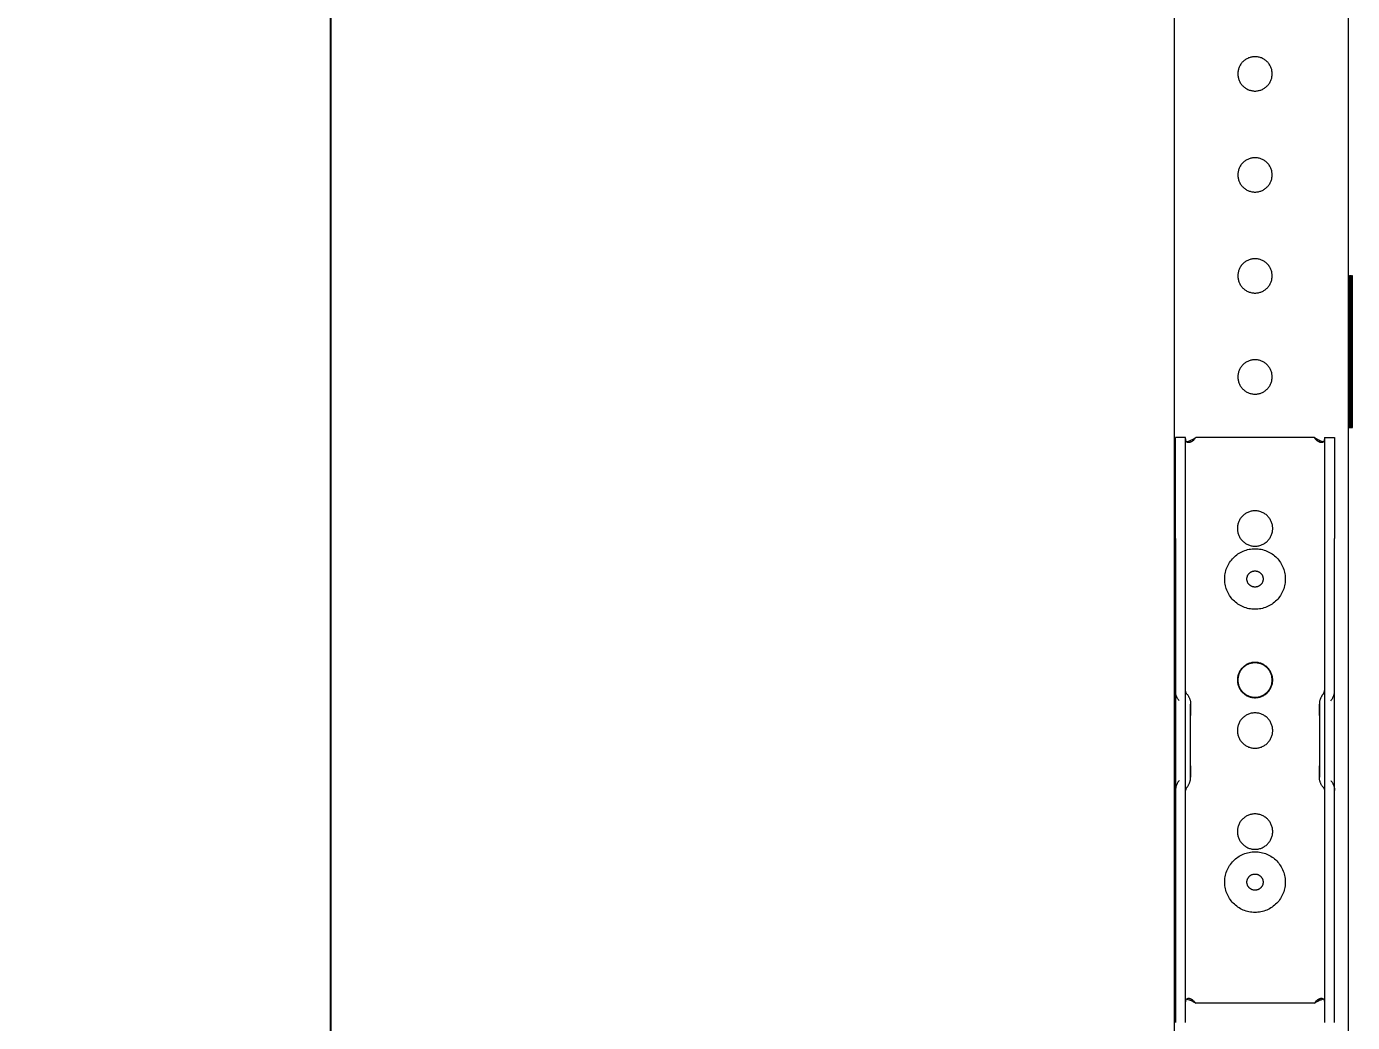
# Model space of a CAD drawing. Header units: millimetres. Extents: x -999 to 4635, y -962 to 3668.
# Drawn here: x 659.3 to 921.8, y 2017.2 to 2214.4 of the extents above; entities that cross this region are included whole.
import ezdxf

# ---------------------------------------------------------------- set-up
doc = ezdxf.new("R2010")
doc.units = ezdxf.units.MM
doc.layers.add('GORUNEN', color=7, linetype='Continuous', lineweight=9)
doc.layers.add('OLCU', color=4, linetype='Continuous', lineweight=9)
doc.styles.add('PI3D', font='arial.ttf')
doc.dimstyles.new('PF_MM', dxfattribs={"dimtxt": 40, "dimasz": 32, "dimexe": 24, "dimexo": 20, "dimgap": 14, "dimtad": 1, "dimdec": 1, "dimtxsty": 'PI3D', "dimcen": 2.5, "dimclrd": 4, "dimclre": 4, "dimclrt": 3, "dimazin": 3, "dimtfac": 1, "dimtmove": 0, "dimatfit": 3})

msp = doc.modelspace()

# ---------------------------------------------------------------- linework, layer by layer
at = {"layer": 'GORUNEN'}
for points in [[(886.5, 2515), (886.5, 35)], [(921, 330), (921, 2515)], [(921, 2165), (921, 2475)], [(902.5, 2208.4), (902.33, 2208.4), (902.17, 2208.38), (902, 2208.36), (901.84, 2208.33), (901.68, 2208.3), (901.51, 2208.25), (901.36, 2208.2), (901.2, 2208.14), (901.05, 2208.07), (900.9, 2208), (900.75, 2207.92), (900.61, 2207.83), (900.48, 2207.73), (900.34, 2207.63), (900.22, 2207.52), (900.1, 2207.4), (899.98, 2207.28), (899.87, 2207.16), (899.77, 2207.03), (899.67, 2206.89), (899.58, 2206.75), (899.5, 2206.6), (899.43, 2206.45), (899.36, 2206.3), (899.3, 2206.15), (899.25, 2205.99), (899.2, 2205.83), (899.17, 2205.66), (899.14, 2205.5), (899.12, 2205.33), (899.11, 2205.17), (899.1, 2205)], [(905.9, 2205), (905.9, 2205.17), (905.88, 2205.33), (905.86, 2205.5), (905.84, 2205.66), (905.8, 2205.83), (905.75, 2205.99), (905.7, 2206.15), (905.64, 2206.3), (905.57, 2206.45), (905.5, 2206.6), (905.42, 2206.75), (905.33, 2206.89), (905.23, 2207.03), (905.13, 2207.16), (905.02, 2207.28), (904.91, 2207.4), (904.78, 2207.52), (904.66, 2207.63), (904.53, 2207.73), (904.39, 2207.83), (904.25, 2207.92), (904.1, 2208), (903.95, 2208.07), (903.8, 2208.14), (903.65, 2208.2), (903.49, 2208.25), (903.33, 2208.3), (903.16, 2208.33), (903, 2208.36), (902.83, 2208.38), (902.67, 2208.4), (902.5, 2208.4)], [(899.1, 2205), (899.11, 2204.83), (899.12, 2204.67), (899.14, 2204.5), (899.17, 2204.34), (899.2, 2204.17), (899.25, 2204.01), (899.3, 2203.85), (899.36, 2203.7), (899.43, 2203.55), (899.5, 2203.4), (899.58, 2203.25), (899.67, 2203.11), (899.77, 2202.97), (899.87, 2202.84), (899.98, 2202.72), (900.1, 2202.6), (900.22, 2202.48), (900.34, 2202.37), (900.48, 2202.27), (900.61, 2202.17), (900.75, 2202.08), (900.9, 2202), (901.05, 2201.93), (901.2, 2201.86), (901.36, 2201.8), (901.51, 2201.75), (901.68, 2201.7), (901.84, 2201.67), (902, 2201.64), (902.17, 2201.62), (902.33, 2201.6), (902.5, 2201.6)], [(902.5, 2201.6), (902.67, 2201.6), (902.83, 2201.62), (903, 2201.64), (903.16, 2201.67), (903.33, 2201.7), (903.49, 2201.75), (903.65, 2201.8), (903.8, 2201.86), (903.95, 2201.93), (904.1, 2202), (904.25, 2202.08), (904.39, 2202.17), (904.53, 2202.27), (904.66, 2202.37), (904.78, 2202.48), (904.91, 2202.6), (905.02, 2202.72), (905.13, 2202.84), (905.23, 2202.97), (905.33, 2203.11), (905.42, 2203.25), (905.5, 2203.4), (905.57, 2203.55), (905.64, 2203.7), (905.7, 2203.85), (905.75, 2204.01), (905.8, 2204.17), (905.84, 2204.34), (905.86, 2204.5), (905.88, 2204.67), (905.9, 2204.83), (905.9, 2205)], [(902.5, 2188.4), (902.33, 2188.4), (902.17, 2188.38), (902, 2188.36), (901.84, 2188.33), (901.68, 2188.3), (901.51, 2188.25), (901.36, 2188.2), (901.2, 2188.14), (901.05, 2188.07), (900.9, 2188), (900.75, 2187.92), (900.61, 2187.83), (900.48, 2187.73), (900.34, 2187.63), (900.22, 2187.52), (900.1, 2187.4), (899.98, 2187.28), (899.87, 2187.16), (899.77, 2187.03), (899.67, 2186.89), (899.58, 2186.75), (899.5, 2186.6), (899.43, 2186.45), (899.36, 2186.3), (899.3, 2186.15), (899.25, 2185.99), (899.2, 2185.83), (899.17, 2185.66), (899.14, 2185.5), (899.12, 2185.33), (899.11, 2185.17), (899.1, 2185)], [(905.9, 2185), (905.9, 2185.17), (905.88, 2185.33), (905.86, 2185.5), (905.84, 2185.66), (905.8, 2185.83), (905.75, 2185.99), (905.7, 2186.15), (905.64, 2186.3), (905.57, 2186.45), (905.5, 2186.6), (905.42, 2186.75), (905.33, 2186.89), (905.23, 2187.03), (905.13, 2187.16), (905.02, 2187.28), (904.91, 2187.4), (904.78, 2187.52), (904.66, 2187.63), (904.53, 2187.73), (904.39, 2187.83), (904.25, 2187.92), (904.1, 2188), (903.95, 2188.07), (903.8, 2188.14), (903.65, 2188.2), (903.49, 2188.25), (903.33, 2188.3), (903.16, 2188.33), (903, 2188.36), (902.83, 2188.38), (902.67, 2188.4), (902.5, 2188.4)], [(899.1, 2185), (899.11, 2184.83), (899.12, 2184.67), (899.14, 2184.5), (899.17, 2184.34), (899.2, 2184.17), (899.25, 2184.01), (899.3, 2183.85), (899.36, 2183.7), (899.43, 2183.55), (899.5, 2183.4), (899.58, 2183.25), (899.67, 2183.11), (899.77, 2182.97), (899.87, 2182.84), (899.98, 2182.72), (900.1, 2182.6), (900.22, 2182.48), (900.34, 2182.37), (900.48, 2182.27), (900.61, 2182.17), (900.75, 2182.08), (900.9, 2182), (901.05, 2181.93), (901.2, 2181.86), (901.36, 2181.8), (901.51, 2181.75), (901.68, 2181.7), (901.84, 2181.67), (902, 2181.64), (902.17, 2181.62), (902.33, 2181.6), (902.5, 2181.6)], [(902.5, 2181.6), (902.67, 2181.6), (902.83, 2181.62), (903, 2181.64), (903.16, 2181.67), (903.33, 2181.7), (903.49, 2181.75), (903.65, 2181.8), (903.8, 2181.86), (903.95, 2181.93), (904.1, 2182), (904.25, 2182.08), (904.39, 2182.17), (904.53, 2182.27), (904.66, 2182.37), (904.78, 2182.48), (904.91, 2182.6), (905.02, 2182.72), (905.13, 2182.84), (905.23, 2182.97), (905.33, 2183.11), (905.42, 2183.25), (905.5, 2183.4), (905.57, 2183.55), (905.64, 2183.7), (905.7, 2183.85), (905.75, 2184.01), (905.8, 2184.17), (905.84, 2184.34), (905.86, 2184.5), (905.88, 2184.67), (905.9, 2184.83), (905.9, 2185)], [(902.5, 2168.4), (902.33, 2168.4), (902.17, 2168.38), (902, 2168.36), (901.84, 2168.33), (901.68, 2168.3), (901.51, 2168.25), (901.36, 2168.2), (901.2, 2168.14), (901.05, 2168.07), (900.9, 2168), (900.75, 2167.92), (900.61, 2167.83), (900.48, 2167.73), (900.34, 2167.63), (900.22, 2167.52), (900.1, 2167.4), (899.98, 2167.28), (899.87, 2167.16), (899.77, 2167.03), (899.67, 2166.89), (899.58, 2166.75), (899.5, 2166.6), (899.43, 2166.45), (899.36, 2166.3), (899.3, 2166.15), (899.25, 2165.99), (899.2, 2165.83), (899.17, 2165.66), (899.14, 2165.5), (899.12, 2165.33), (899.11, 2165.17), (899.1, 2165)], [(905.9, 2165), (905.9, 2165.17), (905.88, 2165.33), (905.86, 2165.5), (905.84, 2165.66), (905.8, 2165.83), (905.75, 2165.99), (905.7, 2166.15), (905.64, 2166.3), (905.57, 2166.45), (905.5, 2166.6), (905.42, 2166.75), (905.33, 2166.89), (905.23, 2167.03), (905.13, 2167.16), (905.02, 2167.28), (904.91, 2167.4), (904.78, 2167.52), (904.66, 2167.63), (904.53, 2167.73), (904.39, 2167.83), (904.25, 2167.92), (904.1, 2168), (903.95, 2168.07), (903.8, 2168.14), (903.65, 2168.2), (903.49, 2168.25), (903.33, 2168.3), (903.16, 2168.33), (903, 2168.36), (902.83, 2168.38), (902.67, 2168.4), (902.5, 2168.4)], [(899.1, 2165), (899.11, 2164.83), (899.12, 2164.67), (899.14, 2164.5), (899.17, 2164.34), (899.2, 2164.17), (899.25, 2164.01), (899.3, 2163.85), (899.36, 2163.7), (899.43, 2163.55), (899.5, 2163.4), (899.58, 2163.25), (899.67, 2163.11), (899.77, 2162.97), (899.87, 2162.84), (899.98, 2162.72), (900.1, 2162.6), (900.22, 2162.48), (900.34, 2162.37), (900.48, 2162.27), (900.61, 2162.17), (900.75, 2162.08), (900.9, 2162), (901.05, 2161.93), (901.2, 2161.86), (901.36, 2161.8), (901.51, 2161.75), (901.68, 2161.7), (901.84, 2161.67), (902, 2161.64), (902.17, 2161.62), (902.33, 2161.6), (902.5, 2161.6)], [(902.5, 2161.6), (902.67, 2161.6), (902.83, 2161.62), (903, 2161.64), (903.16, 2161.67), (903.33, 2161.7), (903.49, 2161.75), (903.65, 2161.8), (903.8, 2161.86), (903.95, 2161.93), (904.1, 2162), (904.25, 2162.08), (904.39, 2162.17), (904.53, 2162.27), (904.66, 2162.37), (904.78, 2162.48), (904.91, 2162.6), (905.02, 2162.72), (905.13, 2162.84), (905.23, 2162.97), (905.33, 2163.11), (905.42, 2163.25), (905.5, 2163.4), (905.57, 2163.55), (905.64, 2163.7), (905.7, 2163.85), (905.75, 2164.01), (905.8, 2164.17), (905.84, 2164.34), (905.86, 2164.5), (905.88, 2164.67), (905.9, 2164.83), (905.9, 2165)], [(921.18, 2165), (921, 2165)], [(921.18, 2165), (921.34, 2165)], [(921.18, 2135), (921.18, 2165)], [(921.62, 2165), (921.34, 2165)], [(921.34, 2135), (921.34, 2165)], [(921.62, 2165), (921.71, 2165)], [(921.62, 2135), (921.62, 2165)], [(921.8, 2165), (921.71, 2165)], [(921.71, 2135), (921.71, 2165)], [(921.8, 2135), (921.8, 2165)], [(921.8, 2135), (921.8, 2165)], [(902.5, 2148.4), (902.33, 2148.4), (902.17, 2148.38), (902, 2148.36), (901.84, 2148.33), (901.68, 2148.3), (901.51, 2148.25), (901.36, 2148.2), (901.2, 2148.14), (901.05, 2148.07), (900.9, 2148), (900.75, 2147.92), (900.61, 2147.83), (900.48, 2147.73), (900.34, 2147.63), (900.22, 2147.52), (900.1, 2147.4), (899.98, 2147.28), (899.87, 2147.16), (899.77, 2147.03), (899.67, 2146.89), (899.58, 2146.75), (899.5, 2146.6), (899.43, 2146.45), (899.36, 2146.3), (899.3, 2146.15), (899.25, 2145.99), (899.2, 2145.83), (899.17, 2145.66), (899.14, 2145.5), (899.12, 2145.33), (899.11, 2145.17), (899.1, 2145)], [(905.9, 2145), (905.9, 2145.17), (905.88, 2145.33), (905.86, 2145.5), (905.84, 2145.66), (905.8, 2145.83), (905.75, 2145.99), (905.7, 2146.15), (905.64, 2146.3), (905.57, 2146.45), (905.5, 2146.6), (905.42, 2146.75), (905.33, 2146.89), (905.23, 2147.03), (905.13, 2147.16), (905.02, 2147.28), (904.91, 2147.4), (904.78, 2147.52), (904.66, 2147.63), (904.53, 2147.73), (904.39, 2147.83), (904.25, 2147.92), (904.1, 2148), (903.95, 2148.07), (903.8, 2148.14), (903.65, 2148.2), (903.49, 2148.25), (903.33, 2148.3), (903.16, 2148.33), (903, 2148.36), (902.83, 2148.38), (902.67, 2148.4), (902.5, 2148.4)], [(899.1, 2145), (899.11, 2144.83), (899.12, 2144.67), (899.14, 2144.5), (899.17, 2144.34), (899.2, 2144.17), (899.25, 2144.01), (899.3, 2143.85), (899.36, 2143.7), (899.43, 2143.55), (899.5, 2143.4), (899.58, 2143.25), (899.67, 2143.11), (899.77, 2142.97), (899.87, 2142.84), (899.98, 2142.72), (900.1, 2142.6), (900.22, 2142.48), (900.34, 2142.37), (900.48, 2142.27), (900.61, 2142.17), (900.75, 2142.08), (900.9, 2142), (901.05, 2141.93), (901.2, 2141.86), (901.36, 2141.8), (901.51, 2141.75), (901.68, 2141.7), (901.84, 2141.67), (902, 2141.64), (902.17, 2141.62), (902.33, 2141.6), (902.5, 2141.6)], [(902.5, 2141.6), (902.67, 2141.6), (902.83, 2141.62), (903, 2141.64), (903.16, 2141.67), (903.33, 2141.7), (903.49, 2141.75), (903.65, 2141.8), (903.8, 2141.86), (903.95, 2141.93), (904.1, 2142), (904.25, 2142.08), (904.39, 2142.17), (904.53, 2142.27), (904.66, 2142.37), (904.78, 2142.48), (904.91, 2142.6), (905.02, 2142.72), (905.13, 2142.84), (905.23, 2142.97), (905.33, 2143.11), (905.42, 2143.25), (905.5, 2143.4), (905.57, 2143.55), (905.64, 2143.7), (905.7, 2143.85), (905.75, 2144.01), (905.8, 2144.17), (905.84, 2144.34), (905.86, 2144.5), (905.88, 2144.67), (905.9, 2144.83), (905.9, 2145)], [(921, 1825), (921, 2135)], [(921, 2135), (921.18, 2135)], [(921.18, 2135), (921.34, 2135)], [(921.34, 2135), (921.62, 2135)], [(921.62, 2135), (921.71, 2135)], [(921.71, 2135), (921.8, 2135)], [(886.75, 2113), (886.75, 2133)], [(888.75, 2133), (886.75, 2133)], [(888.75, 2113), (888.75, 2133)], [(889.34, 2132), (889.3, 2132), (889.27, 2132), (889.24, 2132.01), (889.21, 2132.01), (889.19, 2132.02), (889.16, 2132.02), (889.14, 2132.03), (889.12, 2132.04), (889.1, 2132.05), (889.08, 2132.05), (889.06, 2132.06), (889.05, 2132.07), (889.03, 2132.08), (889.01, 2132.1), (889, 2132.11), (888.98, 2132.12), (888.97, 2132.14), (888.95, 2132.15), (888.94, 2132.17), (888.92, 2132.18), (888.91, 2132.2), (888.9, 2132.22), (888.89, 2132.24), (888.87, 2132.26), (888.86, 2132.28), (888.85, 2132.3), (888.84, 2132.32), (888.83, 2132.35), (888.83, 2132.37), (888.82, 2132.39), (888.81, 2132.42), (888.8, 2132.46), (888.79, 2132.5), (888.78, 2132.54), (888.78, 2132.59), (888.77, 2132.65), (888.76, 2132.73), (888.76, 2132.81), (888.75, 2132.9), (888.75, 2133)], [(890.75, 2133), (890.62, 2132.9), (890.48, 2132.8), (890.34, 2132.71), (890.19, 2132.62), (890.04, 2132.54), (889.89, 2132.47), (889.74, 2132.4), (889.58, 2132.34), (889.43, 2132.28), (889.27, 2132.23), (889.12, 2132.18), (888.96, 2132.14)], [(890.75, 2133), (890.68, 2132.89), (890.61, 2132.79), (890.53, 2132.69), (890.45, 2132.6), (890.37, 2132.52), (890.29, 2132.44), (890.21, 2132.37), (890.14, 2132.31), (890.07, 2132.26), (890, 2132.22), (889.94, 2132.18), (889.87, 2132.15), (889.81, 2132.12), (889.74, 2132.09), (889.68, 2132.06), (889.62, 2132.04), (889.56, 2132.03), (889.51, 2132.02), (889.47, 2132.01), (889.42, 2132), (889.38, 2132), (889.36, 2132), (889.34, 2132)], [(914.25, 2133), (890.75, 2133)], [(916.04, 2132.14), (915.79, 2132.21), (915.54, 2132.29), (915.31, 2132.38), (915.11, 2132.47), (914.91, 2132.57), (914.74, 2132.66), (914.58, 2132.76), (914.43, 2132.86), (914.34, 2132.93), (914.25, 2133)], [(915.67, 2132), (915.63, 2132), (915.59, 2132), (915.55, 2132.01), (915.51, 2132.01), (915.47, 2132.02), (915.43, 2132.03), (915.39, 2132.04), (915.35, 2132.06), (915.3, 2132.07), (915.26, 2132.09), (915.22, 2132.11), (915.17, 2132.13), (915.13, 2132.15), (915.08, 2132.17), (915.04, 2132.2), (914.99, 2132.23), (914.94, 2132.26), (914.9, 2132.29), (914.85, 2132.32), (914.81, 2132.36), (914.75, 2132.41), (914.68, 2132.47), (914.61, 2132.54), (914.54, 2132.61), (914.48, 2132.68), (914.42, 2132.76), (914.35, 2132.84), (914.3, 2132.92), (914.25, 2133)], [(916.25, 2133), (916.25, 2132.83), (916.24, 2132.7), (916.23, 2132.61), (916.22, 2132.53), (916.21, 2132.47), (916.19, 2132.42), (916.18, 2132.38), (916.17, 2132.34), (916.15, 2132.31), (916.14, 2132.28), (916.13, 2132.26), (916.11, 2132.23), (916.1, 2132.21), (916.09, 2132.19), (916.07, 2132.18), (916.06, 2132.16), (916.04, 2132.14), (916.03, 2132.13), (916.01, 2132.12), (916, 2132.1), (915.98, 2132.09), (915.96, 2132.08), (915.95, 2132.07), (915.93, 2132.06), (915.91, 2132.05), (915.89, 2132.04), (915.87, 2132.03), (915.85, 2132.03), (915.83, 2132.02), (915.81, 2132.01), (915.79, 2132.01), (915.76, 2132.01), (915.74, 2132), (915.72, 2132), (915.69, 2132), (915.68, 2132), (915.67, 2132)], [(916.25, 2133), (918.25, 2133)], [(916.25, 2133), (916.25, 2113)], [(918.25, 2133), (918.25, 2113)], [(906, 2115), (906, 2115.17), (905.98, 2115.35), (905.96, 2115.52), (905.93, 2115.69), (905.89, 2115.86), (905.85, 2116.03), (905.79, 2116.2), (905.73, 2116.36), (905.65, 2116.52), (905.57, 2116.67), (905.49, 2116.83), (905.39, 2116.97), (905.29, 2117.11), (905.18, 2117.25), (905.07, 2117.38), (904.94, 2117.51), (904.82, 2117.62), (904.68, 2117.74), (904.54, 2117.84), (904.4, 2117.94), (904.25, 2118.03), (904.1, 2118.11), (903.94, 2118.19), (903.78, 2118.26), (903.62, 2118.32), (903.45, 2118.37), (903.28, 2118.41), (903.11, 2118.45), (902.94, 2118.47), (902.76, 2118.49), (902.59, 2118.5), (902.41, 2118.5), (902.24, 2118.49), (902.07, 2118.47), (901.89, 2118.45), (901.72, 2118.41), (901.55, 2118.37), (901.39, 2118.32), (901.22, 2118.26), (901.06, 2118.19), (900.9, 2118.11), (900.75, 2118.03), (900.6, 2117.94), (900.46, 2117.84), (900.32, 2117.74), (900.19, 2117.62), (900.06, 2117.51), (899.94, 2117.38), (899.82, 2117.25), (899.71, 2117.11), (899.61, 2116.97), (899.51, 2116.83), (899.43, 2116.67), (899.35, 2116.52), (899.28, 2116.36), (899.21, 2116.2), (899.16, 2116.03), (899.11, 2115.86), (899.07, 2115.69), (899.04, 2115.52), (899.02, 2115.35), (899.01, 2115.17), (899, 2115)], [(899, 2115), (899.01, 2114.83), (899.02, 2114.65), (899.04, 2114.48), (899.07, 2114.31), (899.11, 2114.14), (899.16, 2113.97), (899.21, 2113.8), (899.28, 2113.64), (899.35, 2113.48), (899.43, 2113.33), (899.51, 2113.17), (899.61, 2113.03), (899.71, 2112.89), (899.82, 2112.75), (899.94, 2112.62), (900.06, 2112.49), (900.19, 2112.38), (900.32, 2112.26), (900.46, 2112.16), (900.6, 2112.06), (900.75, 2111.97), (900.9, 2111.89), (901.06, 2111.81), (901.22, 2111.74), (901.39, 2111.68), (901.55, 2111.63), (901.72, 2111.59), (901.89, 2111.55), (902.07, 2111.53), (902.24, 2111.51), (902.41, 2111.5), (902.59, 2111.5), (902.76, 2111.51), (902.94, 2111.53), (903.11, 2111.55), (903.28, 2111.59), (903.45, 2111.63), (903.62, 2111.68), (903.78, 2111.74), (903.94, 2111.81), (904.1, 2111.89), (904.25, 2111.97), (904.4, 2112.06), (904.54, 2112.16), (904.68, 2112.26), (904.82, 2112.38), (904.94, 2112.49), (905.07, 2112.62), (905.18, 2112.75), (905.29, 2112.89), (905.39, 2113.03), (905.49, 2113.17), (905.57, 2113.33), (905.65, 2113.48), (905.73, 2113.64), (905.79, 2113.8), (905.85, 2113.97), (905.89, 2114.14), (905.93, 2114.31), (905.96, 2114.48), (905.98, 2114.65), (906, 2114.83), (906, 2115)], [(886.75, 2113), (886.75, 2017.21)], [(888.75, 2017.21), (888.75, 2113)], [(899.62, 2099.73), (899.37, 2099.88), (899.11, 2100.05), (898.87, 2100.22), (898.64, 2100.41), (898.41, 2100.61), (898.2, 2100.82), (898, 2101.04), (897.81, 2101.27), (897.62, 2101.5), (897.46, 2101.75), (897.3, 2102.01), (897.16, 2102.27), (897.03, 2102.54), (896.91, 2102.82), (896.81, 2103.1), (896.72, 2103.38), (896.65, 2103.67), (896.59, 2103.97), (896.55, 2104.26), (896.52, 2104.56), (896.5, 2104.86), (896.5, 2105.16), (896.52, 2105.46), (896.55, 2105.75), (896.59, 2106.05), (896.65, 2106.34), (896.73, 2106.63), (896.82, 2106.92), (896.92, 2107.2), (897.04, 2107.48), (897.17, 2107.74), (897.31, 2108.01), (897.47, 2108.26), (897.63, 2108.51), (897.82, 2108.75), (898.01, 2108.98), (898.21, 2109.2), (898.43, 2109.4), (898.65, 2109.6), (898.88, 2109.79), (899.13, 2109.96), (899.38, 2110.12), (899.64, 2110.27), (899.91, 2110.41), (900.18, 2110.53), (900.46, 2110.64), (900.74, 2110.74), (901.03, 2110.82), (901.32, 2110.88), (901.61, 2110.93), (901.91, 2110.97), (902.21, 2110.99), (902.51, 2111), (902.81, 2110.99), (903.11, 2110.97), (903.4, 2110.93), (903.7, 2110.88), (903.99, 2110.81), (904.28, 2110.73), (904.56, 2110.64), (904.84, 2110.53), (905.11, 2110.4), (905.38, 2110.27)], [(916.25, 2113), (916.25, 2017.21)], [(918.25, 2017.21), (918.25, 2113)], [(905.38, 2110.27), (905.64, 2110.12), (905.89, 2109.95), (906.13, 2109.78), (906.36, 2109.59), (906.59, 2109.39), (906.8, 2109.18), (907.01, 2108.96), (907.2, 2108.73), (907.38, 2108.5), (907.55, 2108.25), (907.7, 2107.99), (907.84, 2107.73), (907.97, 2107.46), (908.09, 2107.18), (908.19, 2106.9), (908.28, 2106.62), (908.35, 2106.33), (908.41, 2106.03), (908.46, 2105.74), (908.48, 2105.44), (908.5, 2105.14), (908.5, 2104.84), (908.48, 2104.54), (908.45, 2104.25), (908.41, 2103.95), (908.35, 2103.66), (908.27, 2103.37), (908.19, 2103.08), (908.08, 2102.8), (907.97, 2102.52), (907.84, 2102.26), (907.69, 2101.99), (907.54, 2101.74), (907.37, 2101.49), (907.19, 2101.25), (906.99, 2101.02), (906.79, 2100.8), (906.58, 2100.6), (906.35, 2100.4), (906.12, 2100.21), (905.87, 2100.04), (905.62, 2099.88), (905.36, 2099.73), (905.1, 2099.59), (904.82, 2099.47), (904.55, 2099.36), (904.26, 2099.26), (903.97, 2099.18), (903.68, 2099.12), (903.39, 2099.07), (903.09, 2099.03), (902.79, 2099.01), (902.49, 2099), (902.19, 2099.01), (901.9, 2099.03), (901.6, 2099.07), (901.3, 2099.12), (901.01, 2099.19), (900.72, 2099.27), (900.44, 2099.36), (900.16, 2099.47), (899.89, 2099.6), (899.62, 2099.73)], [(901.73, 2103.6), (901.67, 2103.64), (901.6, 2103.68), (901.53, 2103.73), (901.47, 2103.78), (901.41, 2103.83), (901.35, 2103.88), (901.3, 2103.94), (901.25, 2104), (901.2, 2104.07), (901.16, 2104.13), (901.11, 2104.2), (901.08, 2104.27), (901.04, 2104.34), (901.01, 2104.42), (900.98, 2104.49), (900.96, 2104.57), (900.94, 2104.65), (900.93, 2104.72), (900.91, 2104.8), (900.91, 2104.88), (900.9, 2104.96), (900.9, 2105.04), (900.91, 2105.12), (900.91, 2105.2), (900.93, 2105.28), (900.94, 2105.36), (900.96, 2105.44), (900.99, 2105.51), (901.01, 2105.59), (901.04, 2105.66), (901.08, 2105.73), (901.12, 2105.8), (901.16, 2105.87), (901.2, 2105.94), (901.25, 2106), (901.3, 2106.06), (901.36, 2106.12), (901.41, 2106.17), (901.47, 2106.23), (901.54, 2106.28), (901.6, 2106.32), (901.67, 2106.37), (901.74, 2106.41), (901.81, 2106.44), (901.88, 2106.48), (901.96, 2106.5), (902.03, 2106.53), (902.11, 2106.55), (902.19, 2106.57), (902.26, 2106.58), (902.34, 2106.59), (902.42, 2106.6), (902.5, 2106.6), (902.58, 2106.6), (902.66, 2106.59), (902.74, 2106.58), (902.82, 2106.57), (902.9, 2106.55), (902.97, 2106.53), (903.05, 2106.5), (903.12, 2106.47), (903.2, 2106.44), (903.27, 2106.4)], [(903.27, 2106.4), (903.34, 2106.36), (903.4, 2106.32), (903.47, 2106.27), (903.53, 2106.22), (903.59, 2106.17), (903.65, 2106.12), (903.7, 2106.06), (903.75, 2106), (903.8, 2105.93), (903.85, 2105.87), (903.89, 2105.8), (903.93, 2105.73), (903.96, 2105.66), (903.99, 2105.58), (904.02, 2105.51), (904.04, 2105.43), (904.06, 2105.35), (904.08, 2105.28), (904.09, 2105.2), (904.1, 2105.12), (904.1, 2105.04), (904.1, 2104.96), (904.1, 2104.88), (904.09, 2104.8), (904.08, 2104.72), (904.06, 2104.64), (904.04, 2104.56), (904.02, 2104.49), (903.99, 2104.41), (903.96, 2104.34), (903.92, 2104.27), (903.89, 2104.2), (903.84, 2104.13), (903.8, 2104.06), (903.75, 2104), (903.7, 2103.94), (903.65, 2103.88), (903.59, 2103.83), (903.53, 2103.77), (903.47, 2103.72), (903.4, 2103.68), (903.33, 2103.63), (903.26, 2103.59), (903.19, 2103.56), (903.12, 2103.52), (903.05, 2103.5), (902.97, 2103.47), (902.89, 2103.45), (902.82, 2103.43), (902.74, 2103.42), (902.66, 2103.41), (902.58, 2103.4), (902.5, 2103.4), (902.42, 2103.4), (902.34, 2103.41), (902.26, 2103.42), (902.18, 2103.43), (902.1, 2103.45), (902.03, 2103.47), (901.95, 2103.5), (901.88, 2103.53), (901.81, 2103.56), (901.73, 2103.6)], [(906, 2085), (906, 2085.17), (905.98, 2085.35), (905.96, 2085.52), (905.93, 2085.69), (905.89, 2085.86), (905.85, 2086.03), (905.79, 2086.2), (905.73, 2086.36), (905.65, 2086.52), (905.57, 2086.67), (905.49, 2086.83), (905.39, 2086.97), (905.29, 2087.11), (905.18, 2087.25), (905.07, 2087.38), (904.94, 2087.51), (904.82, 2087.62), (904.68, 2087.74), (904.54, 2087.84), (904.4, 2087.94), (904.25, 2088.03), (904.1, 2088.11), (903.94, 2088.19), (903.78, 2088.26), (903.62, 2088.32), (903.45, 2088.37), (903.28, 2088.41), (903.11, 2088.45), (902.94, 2088.47), (902.76, 2088.49), (902.59, 2088.5), (902.41, 2088.5), (902.24, 2088.49), (902.07, 2088.47), (901.89, 2088.45), (901.72, 2088.41), (901.55, 2088.37), (901.39, 2088.32), (901.22, 2088.26), (901.06, 2088.19), (900.9, 2088.11), (900.75, 2088.03), (900.6, 2087.94), (900.46, 2087.84), (900.32, 2087.74), (900.19, 2087.62), (900.06, 2087.51), (899.94, 2087.38), (899.82, 2087.25), (899.71, 2087.11), (899.61, 2086.97), (899.51, 2086.83), (899.43, 2086.67), (899.35, 2086.52), (899.28, 2086.36), (899.21, 2086.2), (899.16, 2086.03), (899.11, 2085.86), (899.07, 2085.69), (899.04, 2085.52), (899.02, 2085.35), (899.01, 2085.17), (899, 2085)], [(902.5, 2088.4), (902.33, 2088.4), (902.17, 2088.38), (902, 2088.36), (901.84, 2088.33), (901.68, 2088.3), (901.51, 2088.25), (901.36, 2088.2), (901.2, 2088.14), (901.05, 2088.07), (900.9, 2088), (900.75, 2087.92), (900.61, 2087.83), (900.48, 2087.73), (900.34, 2087.63), (900.22, 2087.52), (900.1, 2087.4), (899.98, 2087.28), (899.87, 2087.16), (899.77, 2087.03), (899.67, 2086.89), (899.58, 2086.75), (899.5, 2086.6), (899.43, 2086.45), (899.36, 2086.3), (899.3, 2086.15), (899.25, 2085.99), (899.2, 2085.83), (899.17, 2085.66), (899.14, 2085.5), (899.12, 2085.33), (899.11, 2085.17), (899.1, 2085)], [(905.9, 2085), (905.9, 2085.17), (905.88, 2085.33), (905.86, 2085.5), (905.84, 2085.66), (905.8, 2085.83), (905.75, 2085.99), (905.7, 2086.15), (905.64, 2086.3), (905.57, 2086.45), (905.5, 2086.6), (905.42, 2086.75), (905.33, 2086.89), (905.23, 2087.03), (905.13, 2087.16), (905.02, 2087.28), (904.91, 2087.4), (904.78, 2087.52), (904.66, 2087.63), (904.53, 2087.73), (904.39, 2087.83), (904.25, 2087.92), (904.1, 2088), (903.95, 2088.07), (903.8, 2088.14), (903.65, 2088.2), (903.49, 2088.25), (903.33, 2088.3), (903.16, 2088.33), (903, 2088.36), (902.83, 2088.38), (902.67, 2088.4), (902.5, 2088.4)], [(899, 2085), (899.01, 2084.83), (899.02, 2084.65), (899.04, 2084.48), (899.07, 2084.31), (899.11, 2084.14), (899.16, 2083.97), (899.21, 2083.8), (899.28, 2083.64), (899.35, 2083.48), (899.43, 2083.33), (899.51, 2083.17), (899.61, 2083.03), (899.71, 2082.89), (899.82, 2082.75), (899.94, 2082.62), (900.06, 2082.49), (900.19, 2082.38), (900.32, 2082.26), (900.46, 2082.16), (900.6, 2082.06), (900.75, 2081.97), (900.9, 2081.89), (901.06, 2081.81), (901.22, 2081.74), (901.39, 2081.68), (901.55, 2081.63), (901.72, 2081.59), (901.89, 2081.55), (902.07, 2081.53), (902.24, 2081.51), (902.41, 2081.5), (902.59, 2081.5), (902.76, 2081.51), (902.94, 2081.53), (903.11, 2081.55), (903.28, 2081.59), (903.45, 2081.63), (903.62, 2081.68), (903.78, 2081.74), (903.94, 2081.81), (904.1, 2081.89), (904.25, 2081.97), (904.4, 2082.06), (904.54, 2082.16), (904.68, 2082.26), (904.82, 2082.38), (904.94, 2082.49), (905.07, 2082.62), (905.18, 2082.75), (905.29, 2082.89), (905.39, 2083.03), (905.49, 2083.17), (905.57, 2083.33), (905.65, 2083.48), (905.73, 2083.64), (905.79, 2083.8), (905.85, 2083.97), (905.89, 2084.14), (905.93, 2084.31), (905.96, 2084.48), (905.98, 2084.65), (906, 2084.83), (906, 2085)], [(899.1, 2085), (899.11, 2084.83), (899.12, 2084.67), (899.14, 2084.5), (899.17, 2084.34), (899.2, 2084.17), (899.25, 2084.01), (899.3, 2083.85), (899.36, 2083.7), (899.43, 2083.55), (899.5, 2083.4), (899.58, 2083.25), (899.67, 2083.11), (899.77, 2082.97), (899.87, 2082.84), (899.98, 2082.72), (900.1, 2082.6), (900.22, 2082.48), (900.34, 2082.37), (900.48, 2082.27), (900.61, 2082.17), (900.75, 2082.08), (900.9, 2082), (901.05, 2081.93), (901.2, 2081.86), (901.36, 2081.8), (901.51, 2081.75), (901.68, 2081.7), (901.84, 2081.67), (902, 2081.64), (902.17, 2081.62), (902.33, 2081.6), (902.5, 2081.6)], [(902.5, 2081.6), (902.67, 2081.6), (902.83, 2081.62), (903, 2081.64), (903.16, 2081.67), (903.33, 2081.7), (903.49, 2081.75), (903.65, 2081.8), (903.8, 2081.86), (903.95, 2081.93), (904.1, 2082), (904.25, 2082.08), (904.39, 2082.17), (904.53, 2082.27), (904.66, 2082.37), (904.78, 2082.48), (904.91, 2082.6), (905.02, 2082.72), (905.13, 2082.84), (905.23, 2082.97), (905.33, 2083.11), (905.42, 2083.25), (905.5, 2083.4), (905.57, 2083.55), (905.64, 2083.7), (905.7, 2083.85), (905.75, 2084.01), (905.8, 2084.17), (905.84, 2084.34), (905.86, 2084.5), (905.88, 2084.67), (905.9, 2084.83), (905.9, 2085)], [(887.5, 2080.91), (887.41, 2081.02), (887.35, 2081.09), (887.3, 2081.16), (887.24, 2081.25), (887.18, 2081.36), (887.11, 2081.46), (887.06, 2081.57), (887.01, 2081.69), (886.96, 2081.8), (886.92, 2081.92), (886.88, 2082.03), (886.84, 2082.15), (886.82, 2082.27), (886.79, 2082.39), (886.78, 2082.52), (886.76, 2082.64), (886.75, 2082.76), (886.75, 2082.83), (886.75, 2082.9)], [(889, 2082.23), (888.97, 2082.27), (888.95, 2082.29), (888.94, 2082.32), (888.92, 2082.35), (888.89, 2082.38), (888.87, 2082.42), (888.85, 2082.45), (888.84, 2082.49), (888.82, 2082.53), (888.81, 2082.57), (888.79, 2082.61), (888.78, 2082.65), (888.77, 2082.69), (888.77, 2082.73), (888.76, 2082.77), (888.76, 2082.81), (888.75, 2082.85), (888.75, 2082.87), (888.75, 2082.9)], [(889, 2082.23), (889.1, 2082.12), (889.18, 2082.01), (889.24, 2081.92), (889.3, 2081.83), (889.36, 2081.74), (889.41, 2081.64), (889.46, 2081.54), (889.5, 2081.44), (889.55, 2081.34), (889.58, 2081.24), (889.62, 2081.13), (889.65, 2081.03), (889.68, 2080.92), (889.7, 2080.81), (889.72, 2080.71), (889.73, 2080.6), (889.74, 2080.49), (889.75, 2080.38), (889.75, 2080.31), (889.75, 2080.25)], [(916, 2082.23), (915.91, 2082.12), (915.82, 2082.01), (915.76, 2081.92), (915.7, 2081.83), (915.65, 2081.74), (915.59, 2081.64), (915.54, 2081.54), (915.5, 2081.44), (915.46, 2081.34), (915.42, 2081.24), (915.38, 2081.13), (915.35, 2081.03), (915.33, 2080.92), (915.3, 2080.81), (915.29, 2080.71), (915.27, 2080.6), (915.26, 2080.49), (915.25, 2080.38), (915.25, 2080.31), (915.25, 2080.25)], [(916, 2082.23), (916.03, 2082.27), (916.05, 2082.29), (916.07, 2082.32), (916.09, 2082.35), (916.11, 2082.38), (916.13, 2082.42), (916.15, 2082.45), (916.17, 2082.49), (916.18, 2082.53), (916.2, 2082.57), (916.21, 2082.61), (916.22, 2082.65), (916.23, 2082.69), (916.24, 2082.73), (916.24, 2082.77), (916.25, 2082.81), (916.25, 2082.85), (916.25, 2082.87), (916.25, 2082.9)], [(917.5, 2080.91), (917.6, 2081.02), (917.65, 2081.09), (917.7, 2081.16), (917.76, 2081.25), (917.82, 2081.35), (917.88, 2081.46), (917.94, 2081.57), (917.99, 2081.68), (918.04, 2081.79), (918.08, 2081.91), (918.12, 2082.03), (918.16, 2082.15), (918.18, 2082.27), (918.21, 2082.39), (918.23, 2082.51), (918.24, 2082.63), (918.25, 2082.76), (918.25, 2082.83), (918.25, 2082.9)], [(889.75, 2078.74), (889.75, 2080.25)], [(889.75, 2080.25), (889.75, 2078)], [(915.25, 2078), (915.25, 2080.25)], [(915.25, 2080.25), (915.25, 2078)], [(889.75, 2078), (889.75, 2078.74)], [(889.75, 2078), (889.75, 2078.74)], [(889.75, 2068), (889.75, 2078)], [(906, 2075), (906, 2075.17), (905.98, 2075.35), (905.96, 2075.52), (905.93, 2075.69), (905.89, 2075.86), (905.85, 2076.03), (905.79, 2076.2), (905.73, 2076.36), (905.65, 2076.52), (905.57, 2076.67), (905.49, 2076.83), (905.39, 2076.97), (905.29, 2077.11), (905.18, 2077.25), (905.07, 2077.38), (904.94, 2077.51), (904.82, 2077.62), (904.68, 2077.74), (904.54, 2077.84), (904.4, 2077.94), (904.25, 2078.03), (904.1, 2078.11), (903.94, 2078.19), (903.78, 2078.26), (903.62, 2078.32), (903.45, 2078.37), (903.28, 2078.41), (903.11, 2078.45), (902.94, 2078.47), (902.76, 2078.49), (902.59, 2078.5), (902.41, 2078.5), (902.24, 2078.49), (902.07, 2078.47), (901.89, 2078.45), (901.72, 2078.41), (901.55, 2078.37), (901.39, 2078.32), (901.22, 2078.26), (901.06, 2078.19), (900.9, 2078.11), (900.75, 2078.03), (900.6, 2077.94), (900.46, 2077.84), (900.32, 2077.74), (900.19, 2077.62), (900.06, 2077.51), (899.94, 2077.38), (899.82, 2077.25), (899.71, 2077.11), (899.61, 2076.97), (899.51, 2076.83), (899.43, 2076.67), (899.35, 2076.52), (899.28, 2076.36), (899.21, 2076.2), (899.16, 2076.03), (899.11, 2075.86), (899.07, 2075.69), (899.04, 2075.52), (899.02, 2075.35), (899.01, 2075.17), (899, 2075)], [(915.25, 2078), (915.25, 2068)], [(899, 2075), (899.01, 2074.83), (899.02, 2074.65), (899.04, 2074.48), (899.07, 2074.31), (899.11, 2074.14), (899.16, 2073.97), (899.21, 2073.8), (899.28, 2073.64), (899.35, 2073.48), (899.43, 2073.33), (899.51, 2073.17), (899.61, 2073.03), (899.71, 2072.89), (899.82, 2072.75), (899.94, 2072.62), (900.06, 2072.49), (900.19, 2072.38), (900.32, 2072.26), (900.46, 2072.16), (900.6, 2072.06), (900.75, 2071.97), (900.9, 2071.89), (901.06, 2071.81), (901.22, 2071.74), (901.39, 2071.68), (901.55, 2071.63), (901.72, 2071.59), (901.89, 2071.55), (902.07, 2071.53), (902.24, 2071.51), (902.41, 2071.5), (902.59, 2071.5), (902.76, 2071.51), (902.94, 2071.53), (903.11, 2071.55), (903.28, 2071.59), (903.45, 2071.63), (903.62, 2071.68), (903.78, 2071.74), (903.94, 2071.81), (904.1, 2071.89), (904.25, 2071.97), (904.4, 2072.06), (904.54, 2072.16), (904.68, 2072.26), (904.82, 2072.38), (904.94, 2072.49), (905.07, 2072.62), (905.18, 2072.75), (905.29, 2072.89), (905.39, 2073.03), (905.49, 2073.17), (905.57, 2073.33), (905.65, 2073.48), (905.73, 2073.64), (905.79, 2073.8), (905.85, 2073.97), (905.89, 2074.14), (905.93, 2074.31), (905.96, 2074.48), (905.98, 2074.65), (906, 2074.83), (906, 2075)], [(889.75, 2068), (889.75, 2067.26)], [(889.75, 2065.75), (889.75, 2068)], [(889.75, 2068), (889.75, 2067.26)], [(889.75, 2067.26), (889.75, 2065.75)], [(915.25, 2068), (915.25, 2065.75)], [(915.25, 2065.75), (915.25, 2068)], [(887.5, 2065.09), (887.41, 2064.98), (887.35, 2064.91), (887.3, 2064.84), (887.24, 2064.75), (887.18, 2064.64), (887.11, 2064.54), (887.06, 2064.43), (887.01, 2064.31), (886.96, 2064.2), (886.92, 2064.08), (886.88, 2063.97), (886.84, 2063.85), (886.82, 2063.73), (886.79, 2063.61), (886.78, 2063.48), (886.76, 2063.36), (886.75, 2063.24), (886.75, 2063.17), (886.75, 2063.1)], [(889, 2063.77), (888.97, 2063.73), (888.95, 2063.71), (888.94, 2063.68), (888.92, 2063.65), (888.89, 2063.62), (888.87, 2063.58), (888.85, 2063.55), (888.84, 2063.51), (888.82, 2063.47), (888.81, 2063.43), (888.79, 2063.39), (888.78, 2063.35), (888.77, 2063.31), (888.77, 2063.27), (888.76, 2063.23), (888.76, 2063.19), (888.75, 2063.15), (888.75, 2063.13), (888.75, 2063.1)], [(889, 2063.77), (889.1, 2063.88), (889.18, 2063.99), (889.24, 2064.08), (889.3, 2064.17), (889.36, 2064.26), (889.41, 2064.36), (889.46, 2064.46), (889.5, 2064.56), (889.55, 2064.66), (889.58, 2064.76), (889.62, 2064.87), (889.65, 2064.97), (889.68, 2065.08), (889.7, 2065.19), (889.72, 2065.29), (889.73, 2065.4), (889.74, 2065.51), (889.75, 2065.62), (889.75, 2065.69), (889.75, 2065.75)], [(916, 2063.77), (915.91, 2063.88), (915.85, 2063.95), (915.8, 2064.02), (915.74, 2064.11), (915.67, 2064.22), (915.61, 2064.33), (915.55, 2064.44), (915.5, 2064.55), (915.46, 2064.66), (915.41, 2064.78), (915.38, 2064.9), (915.34, 2065.01), (915.32, 2065.13), (915.29, 2065.26), (915.27, 2065.38), (915.26, 2065.5), (915.25, 2065.62), (915.25, 2065.69), (915.25, 2065.75)], [(916, 2063.77), (916.03, 2063.73), (916.05, 2063.71), (916.07, 2063.68), (916.09, 2063.65), (916.11, 2063.62), (916.13, 2063.58), (916.15, 2063.55), (916.17, 2063.51), (916.18, 2063.47), (916.2, 2063.43), (916.21, 2063.39), (916.22, 2063.35), (916.23, 2063.31), (916.24, 2063.27), (916.24, 2063.23), (916.25, 2063.19), (916.25, 2063.15), (916.25, 2063.13), (916.25, 2063.1)], [(917.5, 2065.09), (917.6, 2064.98), (917.65, 2064.91), (917.7, 2064.84), (917.76, 2064.75), (917.82, 2064.65), (917.88, 2064.54), (917.94, 2064.43), (917.99, 2064.32), (918.04, 2064.21), (918.08, 2064.09), (918.12, 2063.97), (918.16, 2063.85), (918.18, 2063.73), (918.21, 2063.61), (918.23, 2063.49), (918.24, 2063.37), (918.25, 2063.24), (918.25, 2063.17), (918.25, 2063.1)], [(906, 2055), (906, 2055.17), (905.98, 2055.35), (905.96, 2055.52), (905.93, 2055.69), (905.89, 2055.86), (905.85, 2056.03), (905.79, 2056.2), (905.73, 2056.36), (905.65, 2056.52), (905.57, 2056.67), (905.49, 2056.83), (905.39, 2056.97), (905.29, 2057.11), (905.18, 2057.25), (905.07, 2057.38), (904.94, 2057.51), (904.82, 2057.62), (904.68, 2057.74), (904.54, 2057.84), (904.4, 2057.94), (904.25, 2058.03), (904.1, 2058.11), (903.94, 2058.19), (903.78, 2058.26), (903.62, 2058.32), (903.45, 2058.37), (903.28, 2058.41), (903.11, 2058.45), (902.94, 2058.47), (902.76, 2058.49), (902.59, 2058.5), (902.41, 2058.5), (902.24, 2058.49), (902.07, 2058.47), (901.89, 2058.45), (901.72, 2058.41), (901.55, 2058.37), (901.39, 2058.32), (901.22, 2058.26), (901.06, 2058.19), (900.9, 2058.11), (900.75, 2058.03), (900.6, 2057.94), (900.46, 2057.84), (900.32, 2057.74), (900.19, 2057.62), (900.06, 2057.51), (899.94, 2057.38), (899.82, 2057.25), (899.71, 2057.11), (899.61, 2056.97), (899.51, 2056.83), (899.43, 2056.67), (899.35, 2056.52), (899.28, 2056.36), (899.21, 2056.2), (899.16, 2056.03), (899.11, 2055.86), (899.07, 2055.69), (899.04, 2055.52), (899.02, 2055.35), (899.01, 2055.17), (899, 2055)], [(899, 2055), (899.01, 2054.83), (899.02, 2054.65), (899.04, 2054.48), (899.07, 2054.31), (899.11, 2054.14), (899.16, 2053.97), (899.21, 2053.8), (899.28, 2053.64), (899.35, 2053.48), (899.43, 2053.33), (899.51, 2053.17), (899.61, 2053.03), (899.71, 2052.89), (899.82, 2052.75), (899.94, 2052.62), (900.06, 2052.49), (900.19, 2052.38), (900.32, 2052.26), (900.46, 2052.16), (900.6, 2052.06), (900.75, 2051.97), (900.9, 2051.89), (901.06, 2051.81), (901.22, 2051.74), (901.39, 2051.68), (901.55, 2051.63), (901.72, 2051.59), (901.89, 2051.55), (902.07, 2051.53), (902.24, 2051.51), (902.41, 2051.5), (902.59, 2051.5), (902.76, 2051.51), (902.94, 2051.53), (903.11, 2051.55), (903.28, 2051.59), (903.45, 2051.63), (903.62, 2051.68), (903.78, 2051.74), (903.94, 2051.81), (904.1, 2051.89), (904.25, 2051.97), (904.4, 2052.06), (904.54, 2052.16), (904.68, 2052.26), (904.82, 2052.38), (904.94, 2052.49), (905.07, 2052.62), (905.18, 2052.75), (905.29, 2052.89), (905.39, 2053.03), (905.49, 2053.17), (905.57, 2053.33), (905.65, 2053.48), (905.73, 2053.64), (905.79, 2053.8), (905.85, 2053.97), (905.89, 2054.14), (905.93, 2054.31), (905.96, 2054.48), (905.98, 2054.65), (906, 2054.83), (906, 2055)], [(899.62, 2039.73), (899.37, 2039.88), (899.11, 2040.05), (898.87, 2040.22), (898.64, 2040.41), (898.41, 2040.61), (898.2, 2040.82), (898, 2041.04), (897.81, 2041.27), (897.62, 2041.5), (897.46, 2041.75), (897.3, 2042.01), (897.16, 2042.27), (897.03, 2042.54), (896.91, 2042.82), (896.81, 2043.1), (896.72, 2043.38), (896.65, 2043.67), (896.59, 2043.97), (896.55, 2044.26), (896.52, 2044.56), (896.5, 2044.86), (896.5, 2045.16), (896.52, 2045.46), (896.55, 2045.75), (896.59, 2046.05), (896.65, 2046.34), (896.73, 2046.63), (896.82, 2046.92), (896.92, 2047.2), (897.04, 2047.48), (897.17, 2047.74), (897.31, 2048.01), (897.47, 2048.26), (897.63, 2048.51), (897.82, 2048.75), (898.01, 2048.98), (898.21, 2049.2), (898.43, 2049.4), (898.65, 2049.6), (898.88, 2049.79), (899.13, 2049.96), (899.38, 2050.12), (899.64, 2050.27), (899.91, 2050.41), (900.18, 2050.53), (900.46, 2050.64), (900.74, 2050.74), (901.03, 2050.82), (901.32, 2050.88), (901.61, 2050.93), (901.91, 2050.97), (902.21, 2050.99), (902.51, 2051), (902.81, 2050.99), (903.11, 2050.97), (903.4, 2050.93), (903.7, 2050.88), (903.99, 2050.81), (904.28, 2050.73), (904.56, 2050.64), (904.84, 2050.53), (905.11, 2050.4), (905.38, 2050.27)], [(905.38, 2050.27), (905.64, 2050.12), (905.89, 2049.95), (906.13, 2049.78), (906.36, 2049.59), (906.59, 2049.39), (906.8, 2049.18), (907.01, 2048.96), (907.2, 2048.73), (907.38, 2048.5), (907.55, 2048.25), (907.7, 2047.99), (907.84, 2047.73), (907.97, 2047.46), (908.09, 2047.18), (908.19, 2046.9), (908.28, 2046.62), (908.35, 2046.33), (908.41, 2046.03), (908.46, 2045.74), (908.48, 2045.44), (908.5, 2045.14), (908.5, 2044.84), (908.48, 2044.54), (908.45, 2044.25), (908.41, 2043.95), (908.35, 2043.66), (908.27, 2043.37), (908.19, 2043.08), (908.08, 2042.8), (907.97, 2042.52), (907.84, 2042.26), (907.69, 2041.99), (907.54, 2041.74), (907.37, 2041.49), (907.19, 2041.25), (906.99, 2041.02), (906.79, 2040.8), (906.58, 2040.6), (906.35, 2040.4), (906.12, 2040.21), (905.87, 2040.04), (905.62, 2039.88), (905.36, 2039.73), (905.1, 2039.59), (904.82, 2039.47), (904.55, 2039.36), (904.26, 2039.26), (903.97, 2039.18), (903.68, 2039.12), (903.39, 2039.07), (903.09, 2039.03), (902.79, 2039.01), (902.49, 2039), (902.19, 2039.01), (901.9, 2039.03), (901.6, 2039.07), (901.3, 2039.12), (901.01, 2039.19), (900.72, 2039.27), (900.44, 2039.36), (900.16, 2039.47), (899.89, 2039.6), (899.62, 2039.73)], [(901.73, 2043.6), (901.67, 2043.64), (901.6, 2043.68), (901.53, 2043.73), (901.47, 2043.78), (901.41, 2043.83), (901.35, 2043.88), (901.3, 2043.94), (901.25, 2044), (901.2, 2044.07), (901.16, 2044.13), (901.11, 2044.2), (901.08, 2044.27), (901.04, 2044.34), (901.01, 2044.42), (900.98, 2044.49), (900.96, 2044.57), (900.94, 2044.65), (900.93, 2044.72), (900.91, 2044.8), (900.91, 2044.88), (900.9, 2044.96), (900.9, 2045.04), (900.91, 2045.12), (900.91, 2045.2), (900.93, 2045.28), (900.94, 2045.36), (900.96, 2045.44), (900.99, 2045.51), (901.01, 2045.59), (901.04, 2045.66), (901.08, 2045.73), (901.12, 2045.8), (901.16, 2045.87), (901.2, 2045.94), (901.25, 2046), (901.3, 2046.06), (901.36, 2046.12), (901.41, 2046.17), (901.47, 2046.23), (901.54, 2046.28), (901.6, 2046.32), (901.67, 2046.37), (901.74, 2046.41), (901.81, 2046.44), (901.88, 2046.48), (901.96, 2046.5), (902.03, 2046.53), (902.11, 2046.55), (902.19, 2046.57), (902.26, 2046.58), (902.34, 2046.59), (902.42, 2046.6), (902.5, 2046.6), (902.58, 2046.6), (902.66, 2046.59), (902.74, 2046.58), (902.82, 2046.57), (902.9, 2046.55), (902.97, 2046.53), (903.05, 2046.5), (903.12, 2046.47), (903.2, 2046.44), (903.27, 2046.4)], [(903.27, 2046.4), (903.34, 2046.36), (903.4, 2046.32), (903.47, 2046.27), (903.53, 2046.22), (903.59, 2046.17), (903.65, 2046.12), (903.7, 2046.06), (903.75, 2046), (903.8, 2045.93), (903.85, 2045.87), (903.89, 2045.8), (903.93, 2045.73), (903.96, 2045.66), (903.99, 2045.58), (904.02, 2045.51), (904.04, 2045.43), (904.06, 2045.35), (904.08, 2045.28), (904.09, 2045.2), (904.1, 2045.12), (904.1, 2045.04), (904.1, 2044.96), (904.1, 2044.88), (904.09, 2044.8), (904.08, 2044.72), (904.06, 2044.64), (904.04, 2044.56), (904.02, 2044.49), (903.99, 2044.41), (903.96, 2044.34), (903.92, 2044.27), (903.89, 2044.2), (903.84, 2044.13), (903.8, 2044.06), (903.75, 2044), (903.7, 2043.94), (903.65, 2043.88), (903.59, 2043.83), (903.53, 2043.77), (903.47, 2043.72), (903.4, 2043.68), (903.33, 2043.63), (903.26, 2043.59), (903.19, 2043.56), (903.12, 2043.52), (903.05, 2043.5), (902.97, 2043.47), (902.89, 2043.45), (902.82, 2043.43), (902.74, 2043.42), (902.66, 2043.41), (902.58, 2043.4), (902.5, 2043.4), (902.42, 2043.4), (902.34, 2043.41), (902.26, 2043.42), (902.18, 2043.43), (902.1, 2043.45), (902.03, 2043.47), (901.95, 2043.5), (901.88, 2043.53), (901.81, 2043.56), (901.73, 2043.6)], [(888.75, 2021), (888.75, 2021.17), (888.76, 2021.3), (888.77, 2021.39), (888.78, 2021.47), (888.8, 2021.53), (888.81, 2021.58), (888.82, 2021.62), (888.84, 2021.66), (888.85, 2021.69), (888.86, 2021.72), (888.88, 2021.74), (888.89, 2021.77), (888.9, 2021.79), (888.92, 2021.81), (888.93, 2021.82), (888.94, 2021.84), (888.96, 2021.86), (888.97, 2021.87), (888.99, 2021.88), (889.01, 2021.9), (889.02, 2021.91), (889.04, 2021.92), (889.06, 2021.93), (889.08, 2021.94), (889.09, 2021.95), (889.11, 2021.96), (889.13, 2021.97), (889.15, 2021.97), (889.17, 2021.98), (889.2, 2021.99), (889.22, 2021.99), (889.24, 2021.99), (889.26, 2022), (889.29, 2022), (889.31, 2022), (889.32, 2022), (889.34, 2022)], [(888.96, 2021.86), (889.21, 2021.79), (889.46, 2021.71), (889.69, 2021.62), (889.89, 2021.53), (890.09, 2021.43), (890.27, 2021.34), (890.42, 2021.24), (890.57, 2021.14), (890.66, 2021.07), (890.75, 2021)], [(889.34, 2022), (889.37, 2022), (889.41, 2022), (889.45, 2021.99), (889.49, 2021.99), (889.53, 2021.98), (889.57, 2021.97), (889.61, 2021.96), (889.66, 2021.94), (889.7, 2021.93), (889.74, 2021.91), (889.79, 2021.89), (889.83, 2021.87), (889.88, 2021.85), (889.92, 2021.83), (889.97, 2021.8), (890.01, 2021.77), (890.06, 2021.74), (890.1, 2021.71), (890.15, 2021.68), (890.2, 2021.64), (890.26, 2021.59), (890.33, 2021.53), (890.39, 2021.46), (890.46, 2021.39), (890.52, 2021.32), (890.59, 2021.24), (890.65, 2021.16), (890.7, 2021.08), (890.75, 2021)], [(914.25, 2021), (914.32, 2021.11), (914.39, 2021.21), (914.47, 2021.31), (914.55, 2021.4), (914.63, 2021.48), (914.71, 2021.56), (914.79, 2021.63), (914.87, 2021.69), (914.93, 2021.74), (915, 2021.78), (915.07, 2021.82), (915.13, 2021.85), (915.2, 2021.88), (915.26, 2021.91), (915.32, 2021.94), (915.39, 2021.96), (915.44, 2021.97), (915.49, 2021.98), (915.54, 2021.99), (915.58, 2022), (915.62, 2022), (915.64, 2022), (915.67, 2022)], [(914.25, 2021), (914.38, 2021.1), (914.52, 2021.2), (914.66, 2021.29), (914.81, 2021.38), (914.96, 2021.46), (915.11, 2021.53), (915.27, 2021.6), (915.42, 2021.66), (915.58, 2021.72), (915.73, 2021.77), (915.89, 2021.82), (916.04, 2021.86)], [(915.67, 2022), (915.7, 2022), (915.73, 2022), (915.76, 2021.99), (915.79, 2021.99), (915.81, 2021.98), (915.84, 2021.98), (915.86, 2021.97), (915.88, 2021.96), (915.9, 2021.95), (915.92, 2021.95), (915.94, 2021.94), (915.96, 2021.93), (915.97, 2021.92), (915.99, 2021.9), (916.01, 2021.89), (916.02, 2021.88), (916.04, 2021.86), (916.05, 2021.85), (916.07, 2021.83), (916.08, 2021.82), (916.09, 2021.8), (916.1, 2021.78), (916.12, 2021.76), (916.13, 2021.74), (916.14, 2021.72), (916.15, 2021.7), (916.16, 2021.68), (916.17, 2021.65), (916.18, 2021.63), (916.18, 2021.61), (916.19, 2021.58), (916.2, 2021.54), (916.21, 2021.5), (916.22, 2021.46), (916.23, 2021.41), (916.24, 2021.35), (916.24, 2021.27), (916.25, 2021.19), (916.25, 2021.1), (916.25, 2021)], [(914.25, 2021), (890.75, 2021)]]:
    msp.add_lwpolyline(points, dxfattribs=at)

# ---------------------------------------------------------------- dimensions: what is measured, and where the dimension line sits
at = {"layer": 'OLCU'}
msp.add_linear_dim(base=(719.51, 0), p1=(879.51, 0), p2=(879.51, 3067.12), angle=90, dimstyle='PF_MM', dxfattribs=at).render()

doc.saveas('drawing.dxf')
